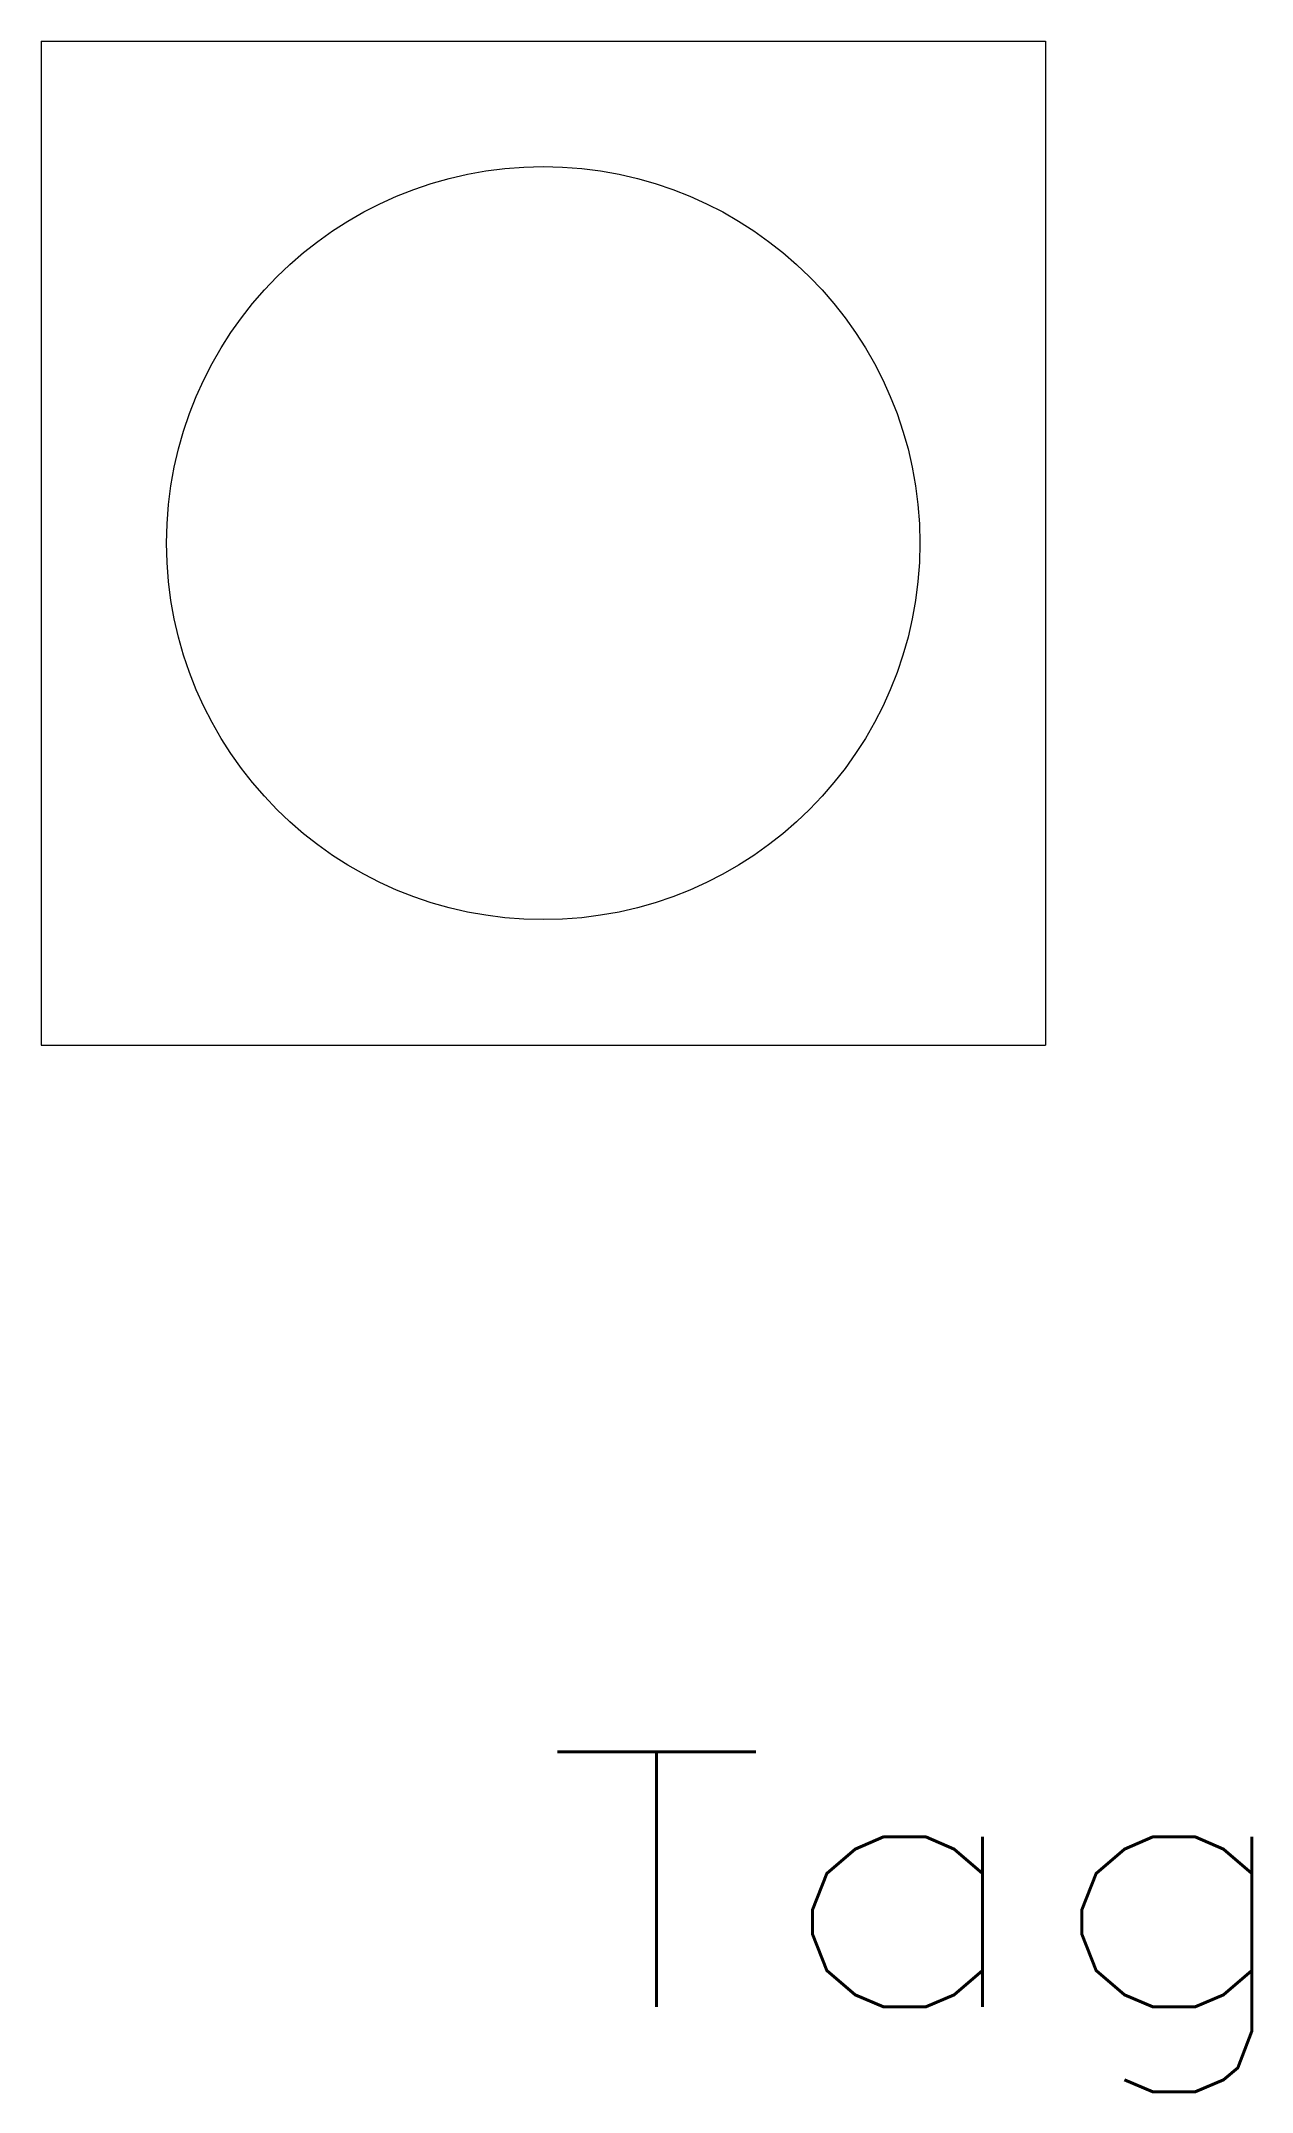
# Model space of a CAD drawing. Header units: inches. Extents: x -2.5 to 3.5, y -7.7 to 2.5.
import ezdxf
from ezdxf.enums import TextEntityAlignment as Align

# ---------------------------------------------------------------- set-up
doc = ezdxf.new("R2010")
doc.units = ezdxf.units.IN
doc.header["$MEASUREMENT"] = 0
doc.layers.get('0').update_dxf_attribs({"lineweight": 0})
doc.styles.add('STANDARD1', font='TXT.SHX')

msp = doc.modelspace()

# ---------------------------------------------------------------- linework, layer by layer
for p, q in [((-2.5, 2.5), (-2.5, -2.5)), ((-2.5, 2.5), (2.5, 2.5)), ((2.5, 2.5), (2.5, -2.5)), ((-2.5, -2.5), (2.5, -2.5))]:
    msp.add_line(p, q)
at = {"lineweight": 0}
msp.add_circle((0, 0), 1.875, dxfattribs=at)

# ---------------------------------------------------------------- texts
at = {"color": 7, "linetype": 'Continuous', "style": 'STANDARD1', "width": 1.166667}
msp.add_text('Tag', height=1.27, dxfattribs=at).set_placement((0, -7.289), (3.81, -7.289), align=Align.FIT)

doc.saveas('drawing.dxf')
